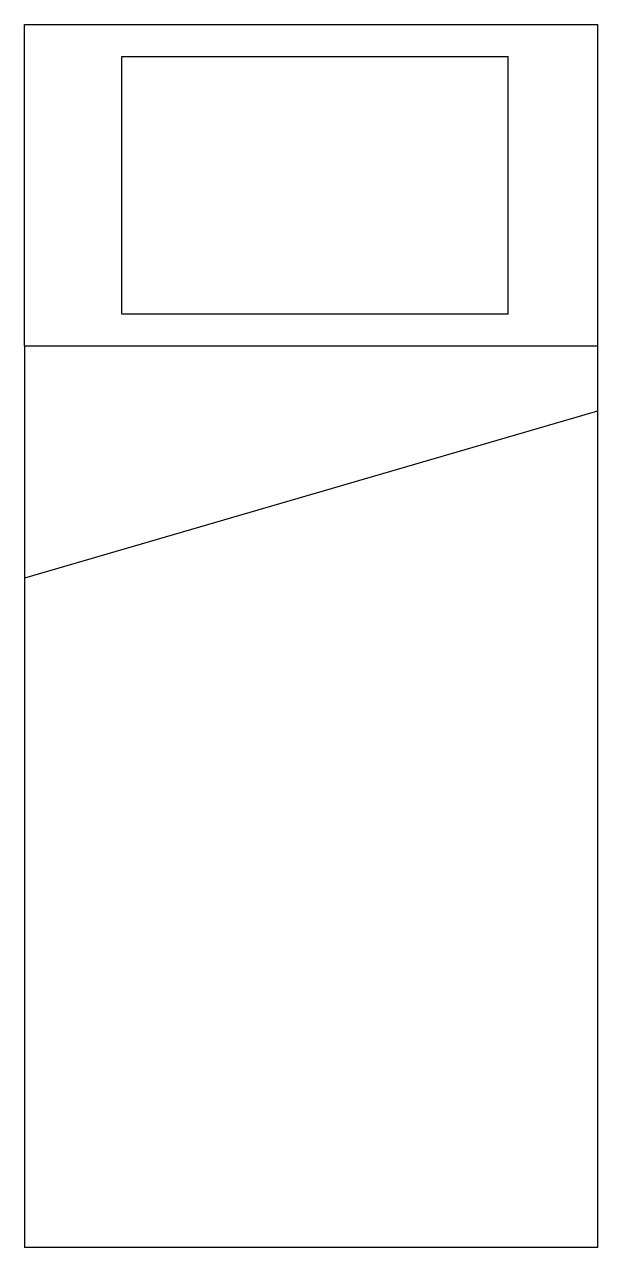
# Model space of a CAD drawing. Extents: x -0.45 to 0.45, y -1.9 to 0.
import ezdxf

# ---------------------------------------------------------------- set-up
doc = ezdxf.new("R2010")
doc.units = 0
doc.header["$MEASUREMENT"] = 0
doc.layers.add('A-MOBILIA', color=2, linetype='CONTINUOUS')

msp = doc.modelspace()

# ---------------------------------------------------------------- linework, layer by layer
at = {"layer": 'A-MOBILIA'}
for p, q in [((-0.445, 0), (0.445, 0)), ((-0.445, -0.5), (-0.445, 0)), ((0.445, 0), (0.445, -0.5)), ((-0.2936, -0.45), (-0.2936, -0.05)), ((-0.2936, -0.05), (0.3064, -0.05)), ((0.3064, -0.45), (0.3064, -0.05)), ((0.3064, -0.45), (-0.2936, -0.45)), ((-0.445, -0.5), (-0.445, -1.9)), ((0.445, -0.5), (-0.445, -0.5)), ((0.445, -0.5), (0.445, -1.9)), ((0.445, -0.6008), (-0.445, -0.8603)), ((0.445, -1.9), (-0.445, -1.9))]:
    msp.add_line(p, q, dxfattribs=at)

doc.saveas('drawing.dxf')
